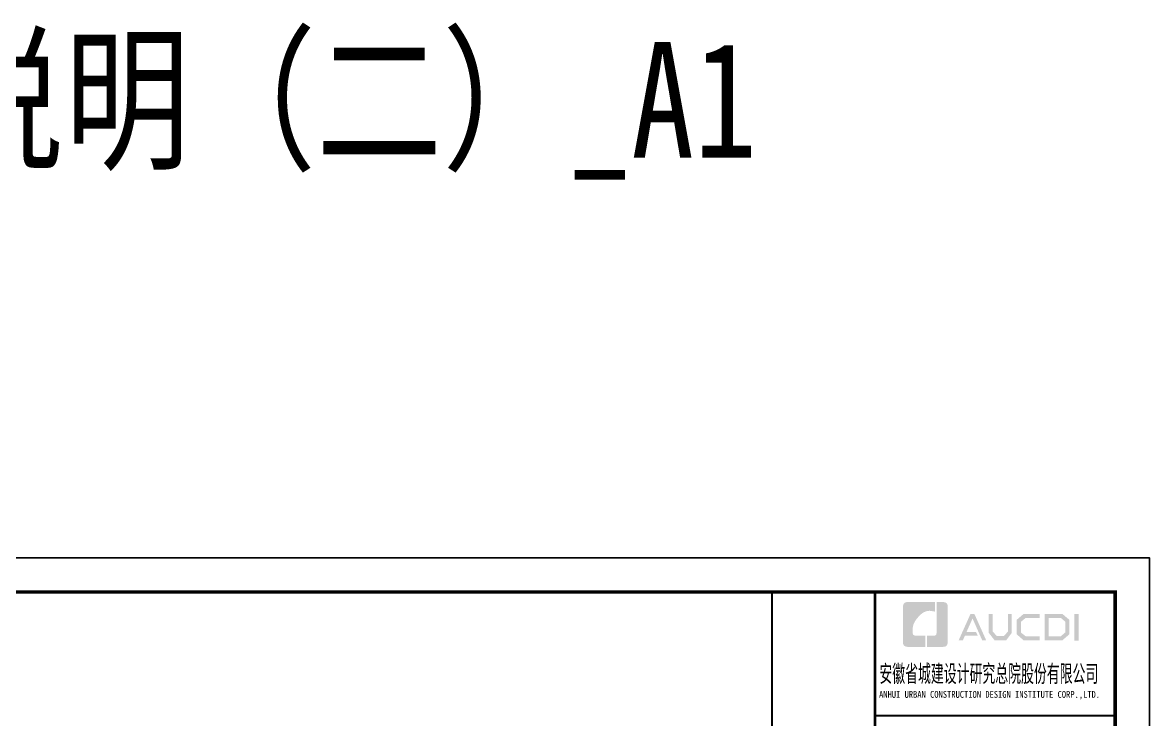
# Model space of a CAD drawing. Extents: x 1031190 to 1725648, y 733081 to 1571294.
# Drawn here: x 1150721 to 1183549, y 1257209 to 1277497 of the extents above; entities that cross this region are included whole.
import ezdxf

# ---------------------------------------------------------------- set-up
doc = ezdxf.new("R2010")
doc.units = 0
doc.header["$LTSCALE"] = 1000
doc.header["$MEASUREMENT"] = 0
doc.layers.add('A-文字', color=3, linetype='Continuous', lineweight=30)
doc.layers.add('ZC', color=6, linetype='Continuous', lineweight=40)
for name, color, linetype in [('图框', 140, 'Continuous'), ('图签文字', 147, 'Continuous'), ('导图字', 7, 'Continuous')]:
    doc.layers.add(name, color=color, linetype=linetype)
doc.styles.add('建筑图签-1', font='simhei.ttf', dxfattribs={"width": 0.7})
doc.styles.add('黑体', font='simhei.ttf')

# ---------------------------------------------------------------- blocks, each defined once
blk = doc.blocks.new('GDGDGRDGDRGDR')
at = {"layer": '图框'}
blk.add_lwpolyline([(148133, -148204), (190183, -148204), (190183, -118504), (148133, -118504)], close=True, dxfattribs=at)
at = {"layer": '图框', "const_width": 50}
blk.add_lwpolyline([(149383, -147704), (189683, -147704), (189683, -119004), (149383, -119004)], close=True, dxfattribs=at)
blk = doc.blocks.new('院标1')
h = blk.add_hatch(color=150)
h.dxf.hatch_style = 1
h.set_gradient(color1=(33, 113, 253), color2=(33, 113, 253), tint=1, name='INVCURVED')
edge = h.paths.add_edge_path()
edge.add_spline(control_points=[(116373, 648379), (116379, 648379), (116382, 648379), (116391, 648379), (116391, 648379), (116391, 648379), (116616, 648379), (116616, 648379), (116616, 648379), (116616, 648379), (116616, 648054), (116616, 648054), (116616, 648054), (116616, 648054), (116108, 648054), (116108, 648054), (116108, 648054), (116028, 648054), (115963, 648111), (115963, 648199), (115963, 648199), (115963, 648199), (115963, 649215), (115963, 649215), (115963, 649215), (115963, 649295), (116018, 649360), (116108, 649360), (116108, 649360), (116108, 649360), (116897, 649360), (116897, 649360), (116897, 649360), (116897, 649360), (116897, 649080), (116897, 649080), (116897, 649080), (116897, 649080), (116566, 649140), (116356, 648859), (116356, 648859), (116245, 648719), (116240, 648545), (116247, 648466), (116247, 648466), (116254, 648386), (116247, 648466), (116247, 648466), (116247, 648466), (116247, 648466), (116258, 648374), (116373, 648379)], knot_values=[0, 0, 0, 0, 0.071429, 0.071429, 0.071429, 0.107143, 0.142857, 0.142857, 0.142857, 0.178571, 0.214286, 0.214286, 0.214286, 0.25, 0.285714, 0.285714, 0.285714, 0.321429, 0.357143, 0.357143, 0.357143, 0.392857, 0.428571, 0.428571, 0.428571, 0.464286, 0.5, 0.5, 0.5, 0.535714, 0.571429, 0.571429, 0.571429, 0.607143, 0.642857, 0.642857, 0.642857, 0.678571, 0.714286, 0.714286, 0.714286, 0.75, 0.785714, 0.785714, 0.785714, 0.821429, 0.857143, 0.857143, 0.857143, 0.928571, 1, 1, 1, 1], degree=3, periodic=0)
h = blk.add_hatch(color=150)
h.dxf.hatch_style = 1
h.set_gradient(color1=(33, 113, 253), color2=(33, 113, 253), tint=1, name='INVCURVED')
edge = h.paths.add_edge_path()
edge.add_spline(control_points=[(117268, 649215), (117268, 649215), (117268, 648199), (117268, 648199), (117268, 648199), (117268, 648114), (117212, 648054), (117123, 648054), (117123, 648054), (117123, 648054), (116663, 648054), (116663, 648054), (116663, 648054), (116663, 648054), (116663, 648379), (116663, 648379), (116663, 648379), (116663, 648379), (116865, 648379), (116865, 648379), (116865, 648379), (116907, 648379), (116941, 648413), (116941, 648455), (116941, 648455), (116941, 648455), (116941, 649360), (116941, 649360), (116941, 649360), (116941, 649360), (117123, 649360), (117123, 649360), (117123, 649360), (117204, 649360), (117268, 649306), (117268, 649215)], knot_values=[0, 0, 0, 0, 0.1, 0.1, 0.1, 0.15, 0.2, 0.2, 0.2, 0.25, 0.3, 0.3, 0.3, 0.35, 0.4, 0.4, 0.4, 0.45, 0.5, 0.5, 0.5, 0.55, 0.6, 0.6, 0.6, 0.65, 0.7, 0.7, 0.7, 0.75, 0.8, 0.8, 0.8, 0.9, 1, 1, 1, 1], degree=3, periodic=0)
blk = doc.blocks.new('A$C58EE6059')
at = {"layer": '图框'}
h = blk.add_hatch(color=256, dxfattribs=at)
h.paths.add_polyline_path([(-1187, 56758), (-1061, 56758), (-1061, 55988), (-1187, 55988)])
h.paths.add_polyline_path([(-1939, 56642), (-1939, 56116), (-1579, 56116), (-1455, 56223), (-1455, 56541), (-1575, 56642)], flags=16)
h.paths.add_polyline_path([(-2057, 56760), (-2057, 55998), (-1535, 55998), (-1337, 56168), (-1337, 56596), (-1532, 56760)])
h.paths.add_polyline_path([(-2200, 56764), (-2200, 56648), (-2607, 56648), (-2740, 56537), (-2740, 56218), (-2607, 56115), (-2198, 56115), (-2198, 55993), (-2662, 55993), (-2864, 56168), (-2864, 56596), (-2666, 56764)])
h.paths.add_polyline_path([(-3683, 56762), (-3563, 56762), (-3563, 56251), (-3449, 56120), (-3238, 56120), (-3124, 56251), (-3124, 56762), (-3010, 56762), (-3010, 56214), (-3174, 55997), (-3512, 55997), (-3683, 56216)])
h.paths.add_polyline_path([(-4215, 56760), (-4098, 56760), (-3756, 55996), (-3872, 55996), (-4153, 56630), (-4328, 56242), (-4057, 56242), (-3996, 56127), (-4377, 56127), (-4436, 55994), (-4559, 55994)])
blk.add_line((-6995, 53800), (5, 53800), dxfattribs=at)
blk.add_line((-6995, 53800), (5, 53800), dxfattribs=at)
for points, const_width in [([(-6995, 0), (-6995, 57400)], 70), ([(-6995, 53800), (5, 53800)], 60)]:
    blk.add_lwpolyline(points, dxfattribs=dict(at, const_width=const_width))
blk.add_blockref('院标1', (-122144, -592249))
at = {"layer": '图框', "style": '建筑图签-1', "width": 0.91}
blk.add_text('ANHUI URBAN CONSTRUCTION DESIGN INSTITUTE CORP.,LTD.', height=200, dxfattribs=at).set_placement((-6877, 54322))
at = {"layer": '图签文字', "color": 7, "style": '建筑图签-1', "width": 0.55}
blk.add_text('安徽省城建设计研究总院股份有限公司', height=500, dxfattribs=at).set_placement((-6867, 54777))

msp = doc.modelspace()

# ---------------------------------------------------------------- linework, layer by layer
at = {"layer": 'A-文字'}
msp.add_lwpolyline([(1101948.5, 1260917.1), (1172552.7, 1260917.1), (1172552.7, 1203515.5), (1101948.5, 1203515.5)], close=True, dxfattribs=at)

# ---------------------------------------------------------------- block references
at = {"xscale": 2, "yscale": 2, "zscale": 2}
msp.add_blockref('GDGDGRDGDRGDR', (803182.9, 1498925.5), dxfattribs=at)
at = {"layer": 'ZC'}
msp.add_blockref('A$C58EE6059', (1182548.5, 1203517.1), dxfattribs=at)

# ---------------------------------------------------------------- texts
at = {"layer": '导图字', "color": 1, "style": '黑体', "width": 0.8}
msp.add_text('水施_03_给水排水施工图设计说明（二）_A1', height=3364.726, dxfattribs=at).set_placement((1100549.5, 1273568.7))

doc.saveas('drawing.dxf')
